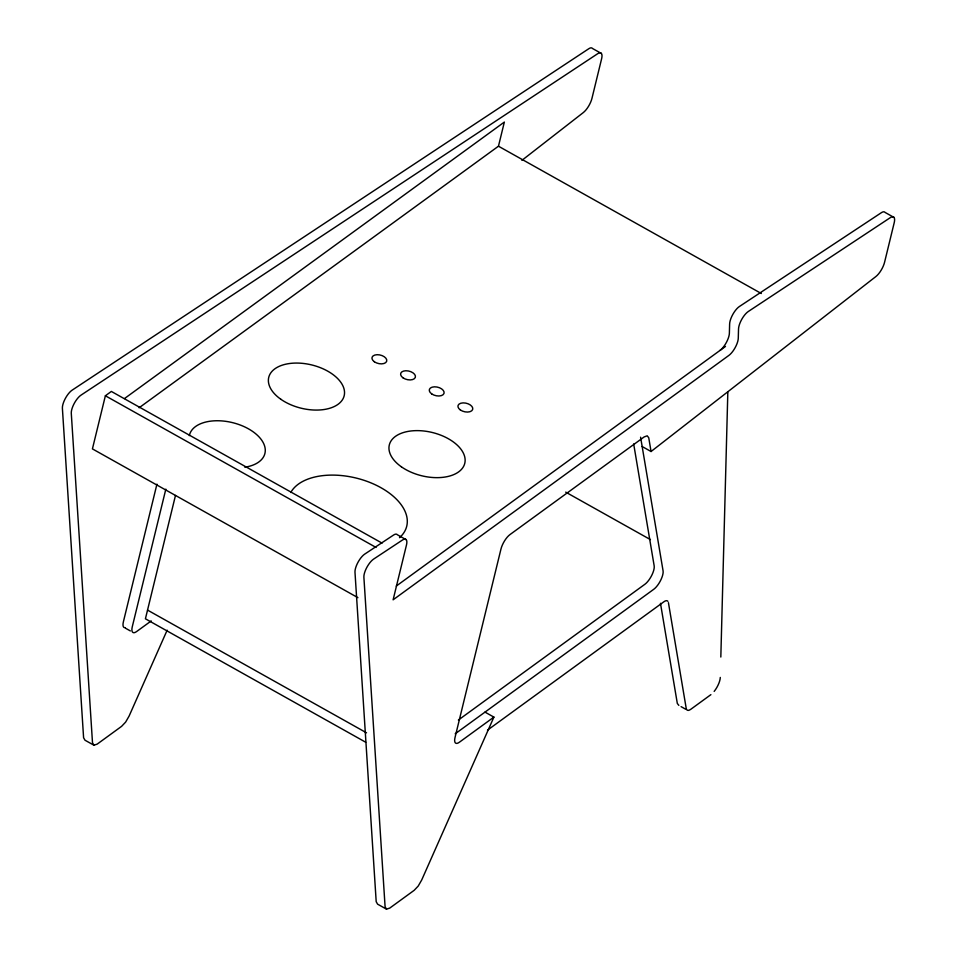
<?xml version="1.0" encoding="UTF-8"?>
<svg xmlns="http://www.w3.org/2000/svg" width="957" height="957" viewBox="0 0 957 957"><rect width="100%" height="100%" fill="white"/><g stroke="black" fill="none" stroke-linecap="round" stroke-linejoin="round"><path stroke-width="1.44" d="M720.824 657.04L727.834 391.88M382.034 543.109L111.347 391.437L105.378 395.779L92.422 448.893L357.906 597.658M156.936 484.158L123.393 621.775A12.13 4.342 -60.7 0 0 125.391 627.708M165.836 489.147L132.281 626.763A12.13 4.342 -60.7 0 0 136.564 631.584L151.218 620.926M175.49 495.427L145.416 618.796L365.694 742.225M139.1 407.778L498.465 146.206L504.351 122.065L124.494 398.555M167.152 630.196L129.099 716.075L125.618 722.116L121.575 726.363L97.159 744.139L93.894 745.192L84.994 740.216L83.594 737.739L62.396 408.304A12.13 4.342 -60.7 0 1 72.134 390.157L588.794 48.723A12.13 4.342 -60.7 0 1 592.515 48.496L601.403 53.472M484.996 712.116L493.896 717.104L421.69 880.021L418.209 886.062L414.178 890.321L389.762 908.085L386.496 909.15L377.596 904.162L376.197 901.685L354.987 572.25A12.13 4.342 -60.7 0 1 364.725 554.103L393.65 534.999A12.13 4.342 -60.7 0 1 397.37 534.76L406.258 539.748M521.912 160.357L583.256 112.615A12.13 4.342 -60.7 0 0 591.964 98.344L601.606 58.796A12.13 4.342 -60.7 0 0 597.682 53.712L81.022 395.133A12.13 4.342 -60.7 0 0 71.285 413.292L92.494 742.716L93.894 745.192M642.159 446.524L651.059 451.513L875.858 276.561A12.13 4.342 -60.7 0 0 884.567 262.29L894.209 222.742A12.13 4.342 -60.7 0 0 890.285 217.67L748.278 311.515A12.13 4.342 -60.7 0 0 738.529 328.981L738.278 338.192A12.13 4.342 -60.7 0 1 728.887 355.406L393.112 599.812L406.462 545.059A12.13 4.342 -60.7 0 0 402.538 539.987L373.625 559.091A12.13 4.342 -60.7 0 0 363.887 577.238L385.085 906.674L386.496 909.15M396.282 586.055L725.49 346.434M458.367 720.047L644.862 584.296A12.13 4.342 -60.7 0 0 654.169 565.838L633.678 443.964M455.185 733.816L653.763 589.285A12.13 4.342 -60.7 0 0 663.069 570.815L640.592 437.193M493.896 717.104L459.312 742.273A12.13 4.342 -60.7 0 1 455.042 737.44L500.954 549.103A12.13 4.342 -60.7 0 1 509.937 534.616L644.145 436.93L647.219 435.818L648.75 437.78L651.059 451.513M487.472 730.179L663.823 601.821A12.13 4.342 -60.7 0 1 667.914 601.343M710.895 694.65L690.822 709.269A12.13 4.342 -60.7 0 1 686.217 708.419L668.429 602.671M894.005 217.43L885.105 212.442A12.13 4.342 -60.7 0 0 881.385 212.681L739.378 306.527A12.13 4.342 -60.7 0 0 729.629 323.992L729.378 333.203A12.13 4.342 -60.7 0 1 719.999 350.429M498.465 146.206L761.341 293.512M565.683 492.125L650.413 539.604M681.073 706.637L685.523 709.125M105.378 395.779L376.065 547.452M147.534 610.099L366.519 732.811M125.893 628.438L130.343 630.926M678.848 705.393L677.317 703.431L660.474 603.293M290.784 492.484A60.674 34.799 13.7 0 1 371.22 482.986A60.674 34.799 13.7 0 1 399.5 537.69M189.342 435.626A38.83 22.274 13.7 0 1 248.736 428.987A38.83 22.274 13.7 0 1 244.836 467.207M720.286 677.436A12.13 4.342 -60.7 0 1 714.161 691.409M401.426 466.837A38.83 22.274 13.7 0 0 464.265 464.935A38.83 22.274 13.7 0 0 415.446 430.65A38.83 22.274 13.7 0 0 401.426 466.837M280.832 399.26A38.83 22.274 13.7 0 0 343.671 397.358A38.83 22.274 13.7 0 0 294.84 363.086A38.83 22.274 13.7 0 0 280.832 399.26M460.353 409.955A7.584 4.354 13.7 0 0 472.626 409.584A7.584 4.354 13.7 0 0 463.092 402.885A7.584 4.354 13.7 0 0 460.353 409.955M431.691 393.889A7.584 4.354 13.7 0 0 443.964 393.518A7.584 4.354 13.7 0 0 434.43 386.819A7.584 4.354 13.7 0 0 431.691 393.889M403.017 377.824A7.584 4.354 13.7 0 0 415.29 377.453A7.584 4.354 13.7 0 0 405.756 370.754A7.584 4.354 13.7 0 0 403.017 377.824M374.354 361.758A7.584 4.354 13.7 0 0 386.628 361.387A7.584 4.354 13.7 0 0 377.094 354.7A7.584 4.354 13.7 0 0 374.354 361.758"/></g></svg>
